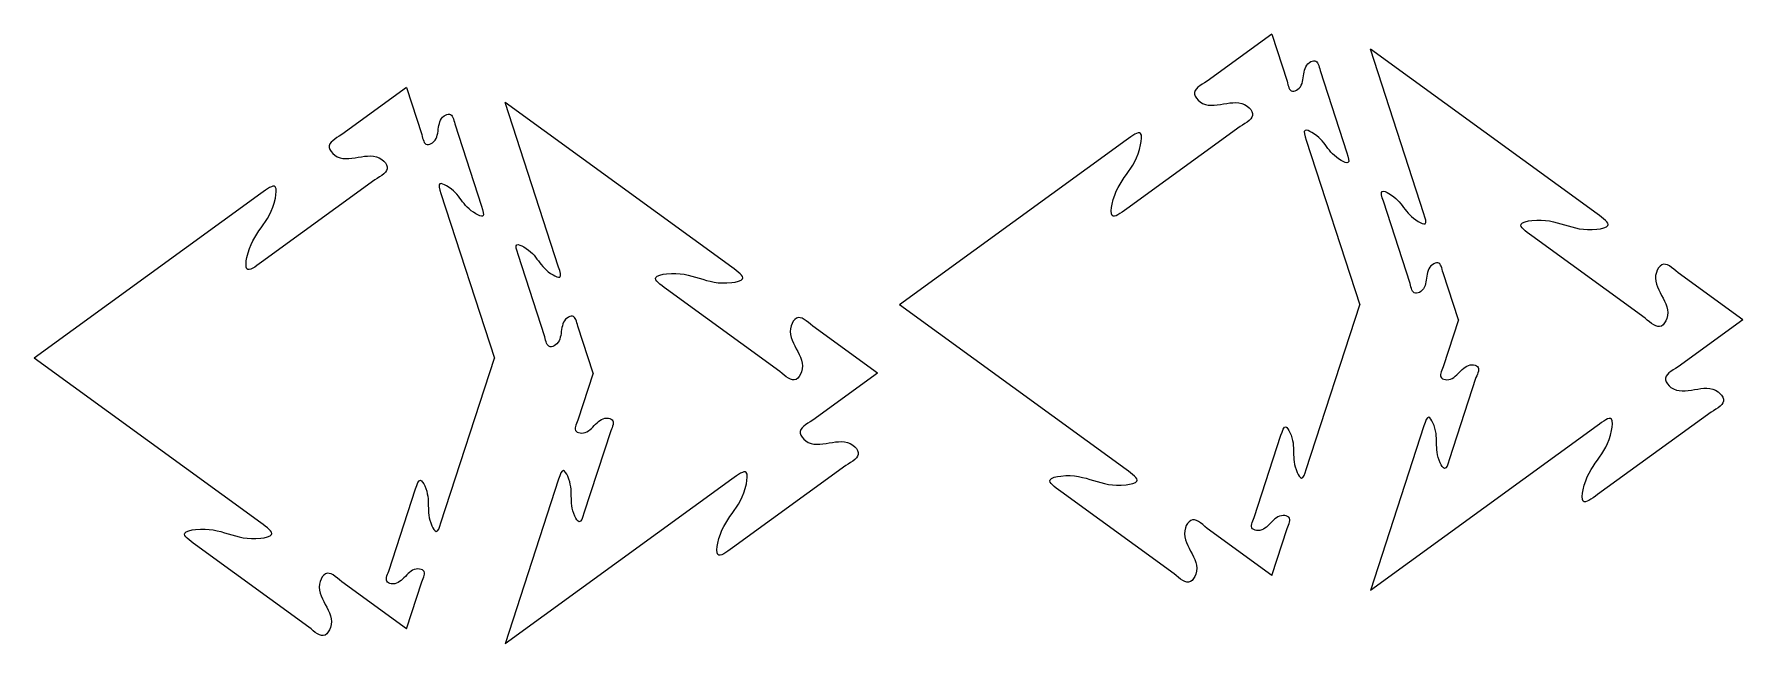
# Model space of a CAD drawing. Extents: x -48 to 178, y 149 to 230.
import ezdxf

# ---------------------------------------------------------------- set-up
doc = ezdxf.new("R2010")
doc.units = 0
doc.layers.add('Layer_1', color=7, linetype='CONTINUOUS')

msp = doc.modelspace()

# ---------------------------------------------------------------- linework, layer by layer
at = {"layer": 'Layer_1', "color": 7}
for points in [[(115.578821, 229.633228), (107.016724, 223.412501)], [(115.578821, 229.633228), (117.600057, 223.412501)], [(135.687842, 205.876511), (128.613516, 227.649058)], [(158.580848, 205.876511), (128.613516, 227.649058)], [(121.954562, 224.827368), (125.491734, 213.941089)], [(1.182021, 222.579268), (-7.380076, 216.358541)], [(1.182021, 222.579268), (3.203257, 216.358541)], [(21.291042, 198.822551), (14.216716, 220.595098)], [(44.184048, 198.822551), (14.216716, 220.595098)], [(7.557762, 217.773408), (11.094934, 206.887129)], [(111.371229, 217.419035), (96.387568, 206.532762)], [(96.314106, 215.636595), (66.346766, 193.864046)], [(120.126606, 215.636595), (127.200932, 193.864046)], [(-3.025571, 210.365075), (-18.009232, 199.478802)], [(-18.082694, 208.582635), (-48.050034, 186.810086)], [(5.729806, 208.582635), (12.804132, 186.810086)], [(133.85988, 196.685736), (130.322719, 207.572014)], [(164.928967, 192.107135), (149.945298, 202.99341)], [(19.46308, 189.631776), (15.925919, 200.518054)], [(140.235627, 191.879876), (138.214393, 198.100603)], [(177.845573, 191.879876), (169.283474, 198.100603)], [(50.532167, 185.053175), (35.548498, 195.93945)], [(96.314106, 172.091502), (66.346766, 193.864046)], [(120.126606, 172.091502), (127.200932, 193.864046)], [(25.838827, 184.825916), (23.817593, 191.046643)], [(63.448773, 184.825916), (54.886674, 191.046643)], [(140.235627, 191.879876), (138.214393, 185.659149)], [(177.845573, 191.879876), (169.283474, 185.659149)], [(-18.082694, 165.037542), (-48.050034, 186.810086)], [(5.729806, 165.037542), (12.804132, 186.810086)], [(25.838827, 184.825916), (23.817593, 178.605189)], [(63.448773, 184.825916), (54.886674, 178.605189)], [(142.568897, 184.244284), (139.031736, 173.358008)], [(173.637981, 179.665683), (158.65431, 168.77941)], [(28.172097, 177.190324), (24.634936, 166.304048)], [(113.24555, 165.730458), (116.782712, 176.616729)], [(135.687842, 177.883241), (128.613516, 156.110696)], [(158.580848, 177.883241), (128.613516, 156.110696)], [(59.241181, 172.611723), (44.25751, 161.72545)], [(-1.15125, 158.676498), (2.385912, 169.562769)], [(21.291042, 170.829281), (14.216716, 149.056736)], [(44.184048, 170.829281), (14.216716, 149.056736)], [(102.662217, 158.322125), (87.678546, 169.208396)], [(115.578821, 158.094866), (107.016724, 164.315592)], [(115.578821, 158.094866), (117.600057, 164.315592)], [(-11.734583, 151.268165), (-26.718254, 162.154436)], [(1.182021, 151.040906), (-7.380076, 157.261632)], [(1.182021, 151.040906), (3.203257, 157.261632)]]:
    msp.add_lwpolyline(points, dxfattribs=at)
at = {"layer": 'Layer_1', "color": 1}
for points, knots in [([(117.599997, 223.412448), (117.73702, 222.794093), (117.944901, 221.855973), (119.532289, 222.471819), (119.777311, 224.119709), (120.022079, 225.767617), (121.60947, 226.383669), (121.817433, 225.445535), (121.954509, 224.827175)], [0, 0, 0, 0, 1.475628, 2.238708, 4.170065, 6.10151, 6.864618, 8.340275, 8.340275, 8.340275, 8.340275]), ([(107.016663, 223.412448), (106.133634, 222.892346), (104.793951, 222.103278), (106.535542, 219.968454), (109.19388, 220.415458), (111.852161, 220.86268), (113.593765, 218.728013), (112.254159, 217.938945), (111.371176, 217.418842)], [0, 0, 0, 0, 2.387688, 3.622465, 6.747616, 9.872637, 11.107342, 13.494927, 13.494927, 13.494927, 13.494927]), ([(3.203197, 216.358488), (3.34022, 215.740133), (3.548101, 214.802013), (5.135489, 215.417859), (5.380511, 217.065749), (5.625279, 218.713657), (7.21267, 219.329709), (7.420633, 218.391575), (7.557709, 217.773215)], [0, 0, 0, 0, 1.475628, 2.238708, 4.170065, 6.10151, 6.864618, 8.340275, 8.340275, 8.340275, 8.340275]), ([(125.491724, 213.940894), (125.683887, 213.3511), (126.015, 212.334837), (123.963985, 213.242799), (122.809079, 214.788652), (121.654192, 216.334539), (119.603053, 217.242522), (119.934271, 216.226198), (120.126503, 215.636344)], [0, 0, 0, 0, 1.296932, 2.234721, 4.917246, 7.599937, 8.537726, 9.834788, 9.834788, 9.834788, 9.834788]), ([(-7.380137, 216.358488), (-8.263166, 215.838386), (-9.602849, 215.049318), (-7.861258, 212.914494), (-5.20292, 213.361498), (-2.544639, 213.80872), (-0.803035, 211.674053), (-2.142641, 210.884985), (-3.025624, 210.364882)], [0, 0, 0, 0, 2.387688, 3.622465, 6.747616, 9.872637, 11.107342, 13.494927, 13.494927, 13.494927, 13.494927]), ([(96.387557, 206.53256), (95.575962, 205.941886), (94.17758, 204.92415), (94.549258, 208.534382), (95.584037, 209.99912), (96.35078, 211.084452)], [0, 0, 0, 0, 2.098666, 3.616013, 7.956533, 7.956533, 7.956533, 7.956533]), ([(11.094924, 206.886934), (11.287087, 206.29714), (11.6182, 205.280877), (9.567185, 206.188839), (8.412279, 207.734692), (7.257392, 209.280579), (5.206253, 210.188562), (5.537471, 209.172238), (5.729703, 208.582384)], [0, 0, 0, 0, 1.296932, 2.234721, 4.917246, 7.599937, 8.537726, 9.834788, 9.834788, 9.834788, 9.834788]), ([(130.322483, 207.571784), (130.130303, 208.161637), (129.799174, 209.177963), (131.850249, 208.269999), (133.005092, 206.724015), (134.160017, 205.178141), (136.211154, 204.270155), (135.879936, 205.28648), (135.687704, 205.876334)], [0, 0, 0, 0, 1.297049, 2.234838, 4.917444, 7.600135, 8.537924, 9.834986, 9.834986, 9.834986, 9.834986]), ([(-18.009243, 199.4786), (-18.820838, 198.887926), (-20.21922, 197.87019), (-19.847542, 201.480422), (-18.812763, 202.94516), (-18.04602, 204.030492)], [0, 0, 0, 0, 2.098666, 3.616013, 7.956533, 7.956533, 7.956533, 7.956533]), ([(149.945041, 202.99317), (149.132502, 203.58249), (147.732443, 204.597928), (151.280966, 205.360092), (152.99385, 204.828659), (154.263041, 204.434884)], [0, 0, 0, 0, 2.098619, 3.616061, 7.95672, 7.95672, 7.95672, 7.95672]), ([(15.925683, 200.517824), (15.733503, 201.107677), (15.402374, 202.124003), (17.453449, 201.216039), (18.608292, 199.670055), (19.763217, 198.124181), (21.814354, 197.216195), (21.483136, 198.23252), (21.290904, 198.822374)], [0, 0, 0, 0, 1.297049, 2.234838, 4.917444, 7.600135, 8.537924, 9.834986, 9.834986, 9.834986, 9.834986]), ([(138.21421, 198.100495), (138.077177, 198.718853), (137.869276, 199.656994), (136.28189, 199.040918), (136.036945, 197.393063), (135.792084, 195.745164), (134.204778, 195.129136), (133.996789, 196.067202), (133.859698, 196.685503)], [0, 0, 0, 0, 1.475602, 2.238709, 4.170201, 6.101539, 6.864646, 8.340199, 8.340199, 8.340199, 8.340199]), ([(169.283437, 198.100495), (168.515916, 198.779589), (167.351498, 199.809853), (165.859401, 197.493834), (167.106251, 195.10382), (168.35278, 192.713799), (166.860842, 190.397704), (165.696417, 191.427881), (164.928925, 192.106889)], [0, 0, 0, 0, 2.387681, 3.622387, 6.747469, 9.872555, 11.107332, 13.494843, 13.494843, 13.494843, 13.494843]), ([(35.548241, 195.93921), (34.735702, 196.52853), (33.335643, 197.543968), (36.884166, 198.306132), (38.59705, 197.774699), (39.866241, 197.380924)], [0, 0, 0, 0, 2.098619, 3.616061, 7.95672, 7.95672, 7.95672, 7.95672]), ([(23.81741, 191.046535), (23.680377, 191.664893), (23.472476, 192.603034), (21.88509, 191.986958), (21.640145, 190.339103), (21.395284, 188.691204), (19.807978, 188.075176), (19.599989, 189.013242), (19.462898, 189.631543)], [0, 0, 0, 0, 1.475602, 2.238709, 4.170201, 6.101539, 6.864646, 8.340199, 8.340199, 8.340199, 8.340199]), ([(54.886637, 191.046535), (54.119116, 191.725629), (52.954698, 192.755893), (51.462601, 190.439874), (52.709451, 188.04986), (53.95598, 185.659839), (52.464042, 183.343744), (51.299617, 184.373921), (50.532125, 185.052929)], [0, 0, 0, 0, 2.387681, 3.622387, 6.747469, 9.872555, 11.107332, 13.494843, 13.494843, 13.494843, 13.494843]), ([(138.21421, 185.658993), (137.961677, 185.078168), (137.57855, 184.19698), (139.224788, 183.762248), (140.391503, 184.951562), (141.558176, 186.1407), (143.204494, 185.706197), (142.821297, 184.825051), (142.568723, 184.244266)], [0, 0, 0, 0, 1.475644, 2.238751, 4.170082, 6.101529, 6.864609, 8.340124, 8.340124, 8.340124, 8.340124]), ([(169.283437, 185.658993), (168.400393, 185.138898), (167.060711, 184.349852), (168.802364, 182.215118), (171.460664, 182.662371), (174.118922, 183.10936), (175.860533, 180.97473), (174.520924, 180.185714), (173.637949, 179.665651)], [0, 0, 0, 0, 2.387667, 3.622372, 6.74751, 9.872542, 11.107247, 13.494748, 13.494748, 13.494748, 13.494748]), ([(23.81741, 178.605033), (23.564877, 178.024208), (23.18175, 177.14302), (24.827988, 176.708288), (25.994703, 177.897602), (27.161376, 179.08674), (28.807694, 178.652237), (28.424497, 177.771091), (28.171923, 177.190306)], [0, 0, 0, 0, 1.475644, 2.238751, 4.170082, 6.101529, 6.864609, 8.340124, 8.340124, 8.340124, 8.340124]), ([(54.886637, 178.605033), (54.003593, 178.084938), (52.663911, 177.295892), (54.405564, 175.161158), (57.063864, 175.608411), (59.722122, 176.0554), (61.463733, 173.92077), (60.124124, 173.131754), (59.241149, 172.611691)], [0, 0, 0, 0, 2.387667, 3.622372, 6.74751, 9.872542, 11.107247, 13.494748, 13.494748, 13.494748, 13.494748]), ([(139.031508, 173.357985), (138.840351, 172.76779), (138.510992, 171.750898), (137.385309, 173.691), (137.359569, 175.620476), (137.334001, 177.549965), (136.208376, 179.490235), (135.878915, 178.473338), (135.687704, 177.883153)], [0, 0, 0, 0, 1.297027, 2.234751, 4.917335, 7.600042, 8.537838, 9.834896, 9.834896, 9.834896, 9.834896]), ([(158.654066, 168.77937), (157.842523, 168.188658), (156.444207, 167.17084), (156.816098, 170.781156), (158.617558, 173.331219), (160.418947, 175.881409), (160.79063, 179.491687), (159.39232, 178.473869), (158.580777, 177.883153)], [0, 0, 0, 0, 2.098581, 3.615928, 7.956566, 12.297142, 13.814488, 15.913097, 15.913097, 15.913097, 15.913097]), ([(116.782699, 176.616652), (116.973872, 177.206763), (117.303283, 178.223587), (118.428847, 176.283355), (118.454663, 174.353987), (118.480185, 172.424473), (119.605869, 170.484394), (119.9353, 171.501282), (120.126503, 172.091484)], [0, 0, 0, 0, 1.296899, 2.234694, 4.917307, 7.599869, 8.537594, 9.834678, 9.834678, 9.834678, 9.834678]), ([(24.634708, 166.304025), (24.443551, 165.71383), (24.114192, 164.696938), (22.988509, 166.63704), (22.962769, 168.566516), (22.937201, 170.496005), (21.811576, 172.436275), (21.482115, 171.419378), (21.290904, 170.829193)], [0, 0, 0, 0, 1.297027, 2.234751, 4.917335, 7.600042, 8.537838, 9.834896, 9.834896, 9.834896, 9.834896]), ([(44.257266, 161.72541), (43.445723, 161.134698), (42.047407, 160.11688), (42.419298, 163.727196), (44.220758, 166.277259), (46.022147, 168.827449), (46.39383, 172.437727), (44.99552, 171.419909), (44.183977, 170.829193)], [0, 0, 0, 0, 2.098581, 3.615928, 7.956566, 12.297142, 13.814488, 15.913097, 15.913097, 15.913097, 15.913097]), ([(87.678532, 169.208319), (86.865918, 169.797587), (85.465771, 170.812905), (89.014272, 171.574972), (91.996213, 170.649798), (94.978255, 169.724537), (98.526623, 170.486761), (97.126564, 171.502166), (96.314003, 172.091484)], [0, 0, 0, 0, 2.098611, 3.615941, 7.956575, 12.297089, 13.814447, 15.913086, 15.913086, 15.913086, 15.913086]), ([(2.385899, 169.562692), (2.577072, 170.152803), (2.906483, 171.169627), (4.032047, 169.229395), (4.057863, 167.300027), (4.083385, 165.370513), (5.209069, 163.430434), (5.5385, 164.447322), (5.729703, 165.037524)], [0, 0, 0, 0, 1.296899, 2.234694, 4.917307, 7.599869, 8.537594, 9.834678, 9.834678, 9.834678, 9.834678]), ([(-26.718268, 162.154359), (-27.530882, 162.743627), (-28.931029, 163.758945), (-25.382528, 164.521012), (-22.400587, 163.595838), (-19.418545, 162.670577), (-15.870177, 163.432801), (-17.270236, 164.448206), (-18.082797, 165.037524)], [0, 0, 0, 0, 2.098611, 3.615941, 7.956575, 12.297089, 13.814447, 15.913086, 15.913086, 15.913086, 15.913086]), ([(107.016663, 164.31538), (106.249142, 164.994474), (105.084724, 166.024738), (103.592629, 163.708718), (104.83945, 161.318725), (106.086045, 158.928696), (104.594001, 156.6127), (103.42963, 157.642958), (102.662151, 158.322038)], [0, 0, 0, 0, 2.387681, 3.622387, 6.747469, 9.872526, 11.107232, 13.494807, 13.494807, 13.494807, 13.494807]), ([(117.599997, 164.31538), (117.85253, 164.896204), (118.235658, 165.777393), (116.589418, 166.212123), (115.422724, 165.022831), (114.255986, 163.833629), (112.609689, 164.268358), (112.992897, 165.149546), (113.245484, 165.730371)], [0, 0, 0, 0, 1.475644, 2.238751, 4.170082, 6.101514, 6.864622, 8.340282, 8.340282, 8.340282, 8.340282]), ([(-7.380137, 157.26142), (-8.147658, 157.940514), (-9.312076, 158.970778), (-10.804171, 156.654758), (-9.55735, 154.264765), (-8.310755, 151.874736), (-9.802799, 149.55874), (-10.96717, 150.588998), (-11.734649, 151.268078)], [0, 0, 0, 0, 2.387681, 3.622387, 6.747469, 9.872526, 11.107232, 13.494807, 13.494807, 13.494807, 13.494807]), ([(3.203197, 157.26142), (3.45573, 157.842244), (3.838858, 158.723433), (2.192618, 159.158163), (1.025924, 157.968871), (-0.140814, 156.779669), (-1.787111, 157.214398), (-1.403903, 158.095586), (-1.151316, 158.676411)], [0, 0, 0, 0, 1.475644, 2.238751, 4.170082, 6.101514, 6.864622, 8.340282, 8.340282, 8.340282, 8.340282])]:
    msp.add_open_spline(points, degree=3, knots=knots, dxfattribs=at)
at = {"layer": 'Layer_1', "color": 5}
for points, knots in [([(96.35078, 211.084452), (97.11747, 212.169818), (98.152174, 213.634597), (98.523857, 217.244878), (97.125547, 216.22706), (96.314003, 215.636344)], [0, 0, 0, 0, 4.340575, 5.857922, 7.95653, 7.95653, 7.95653, 7.95653]), ([(-18.04602, 204.030492), (-17.27933, 205.115858), (-16.244626, 206.580637), (-15.872943, 210.190918), (-17.271253, 209.1731), (-18.082797, 208.582384)], [0, 0, 0, 0, 4.340575, 5.857922, 7.95653, 7.95653, 7.95653, 7.95653]), ([(154.263041, 204.434884), (155.532182, 204.041063), (157.24498, 203.509574), (160.793401, 204.271615), (159.393341, 205.287017), (158.580777, 205.876334)], [0, 0, 0, 0, 4.340533, 5.857863, 7.956481, 7.956481, 7.956481, 7.956481]), ([(39.866241, 197.380924), (41.135382, 196.987103), (42.84818, 196.455614), (46.396601, 197.217655), (44.996541, 198.233057), (44.183977, 198.822374)], [0, 0, 0, 0, 4.340533, 5.857863, 7.956481, 7.956481, 7.956481, 7.956481])]:
    msp.add_open_spline(points, degree=3, knots=knots, dxfattribs=at)

doc.saveas('drawing.dxf')
